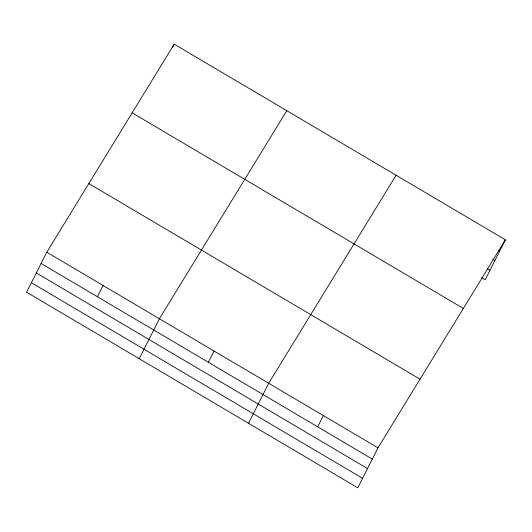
<?xml version="1.0" encoding="UTF-8"?>
<svg xmlns="http://www.w3.org/2000/svg" width="532" height="532" viewBox="0 0 532 532"><rect width="100%" height="100%" fill="white"/><g stroke="black" fill="none" stroke-linecap="round" stroke-linejoin="round"><path stroke-width="0.8" d="M46.789 252.235L26.6 292.201L357.803 487.817L377.993 447.844L505.4 239.799L174.197 44.183L46.789 252.235L377.993 447.844M172.421 47.7L174.197 44.183M97.409 296.736L103.095 285.485M139.211 358.708L159.4 318.741L286.808 110.696M208.364 362.265L214.05 351.02M248.504 423.259L268.693 383.293L396.101 175.247M317.664 426.817L323.343 415.572M505.4 239.799L485.211 279.766L481.659 277.671M498.298 250.213L499.714 251.051M492.798 259.27L494.933 260.527M487.159 268.613L489.999 270.289M132.149 112.844L463.359 308.454M88.831 183.58L420.041 379.19M41.104 263.486L372.314 459.096M36.322 272.963L367.526 468.572M31.388 282.725L362.591 478.334"/></g></svg>
